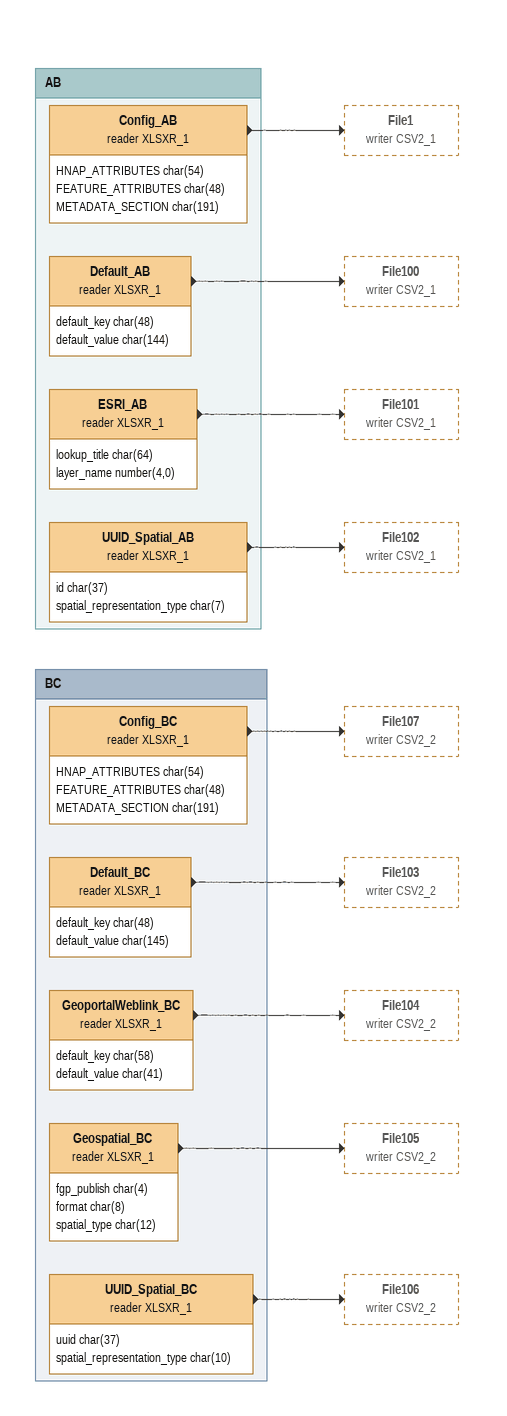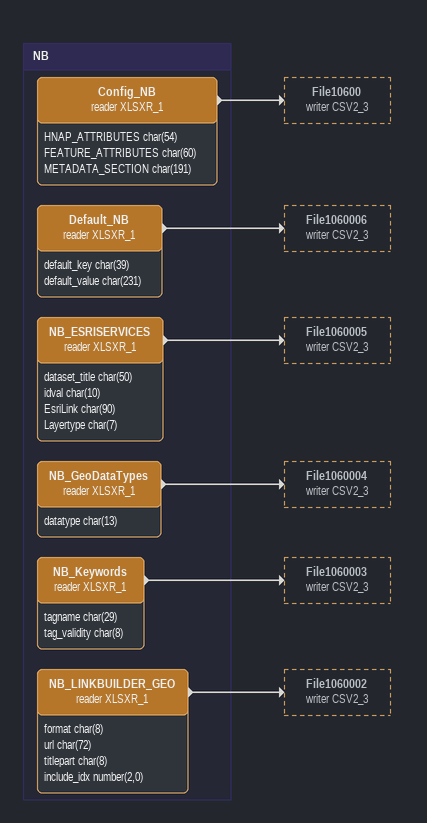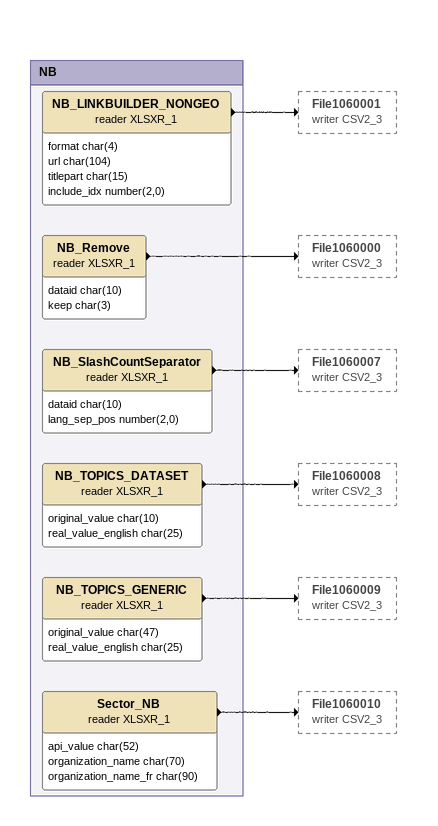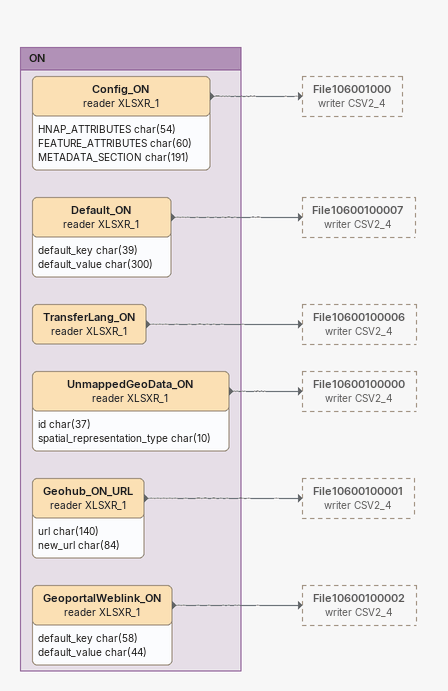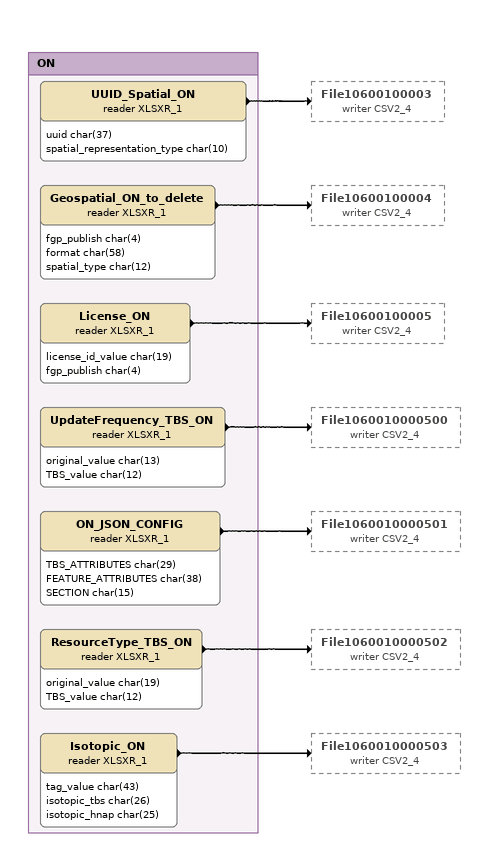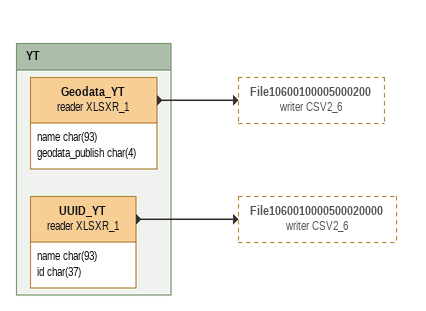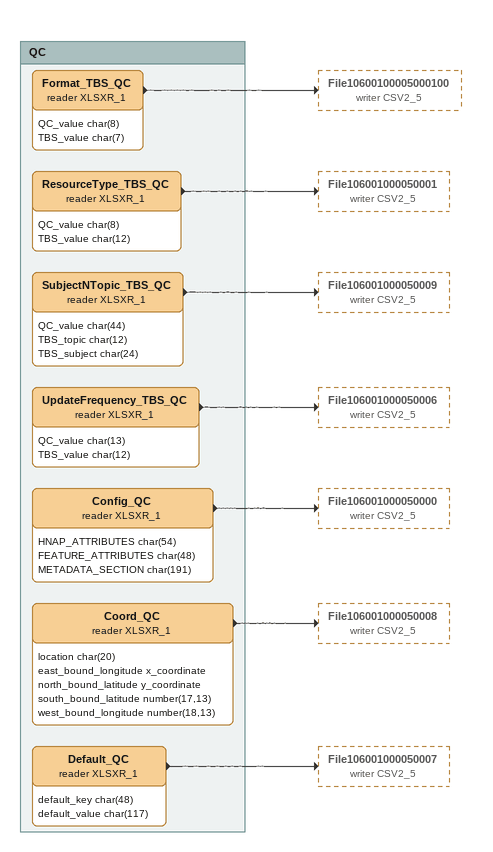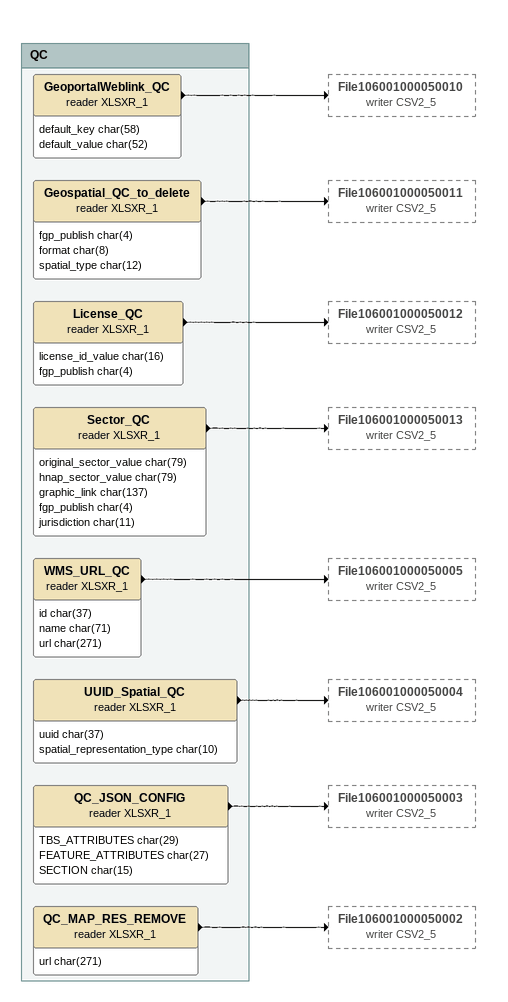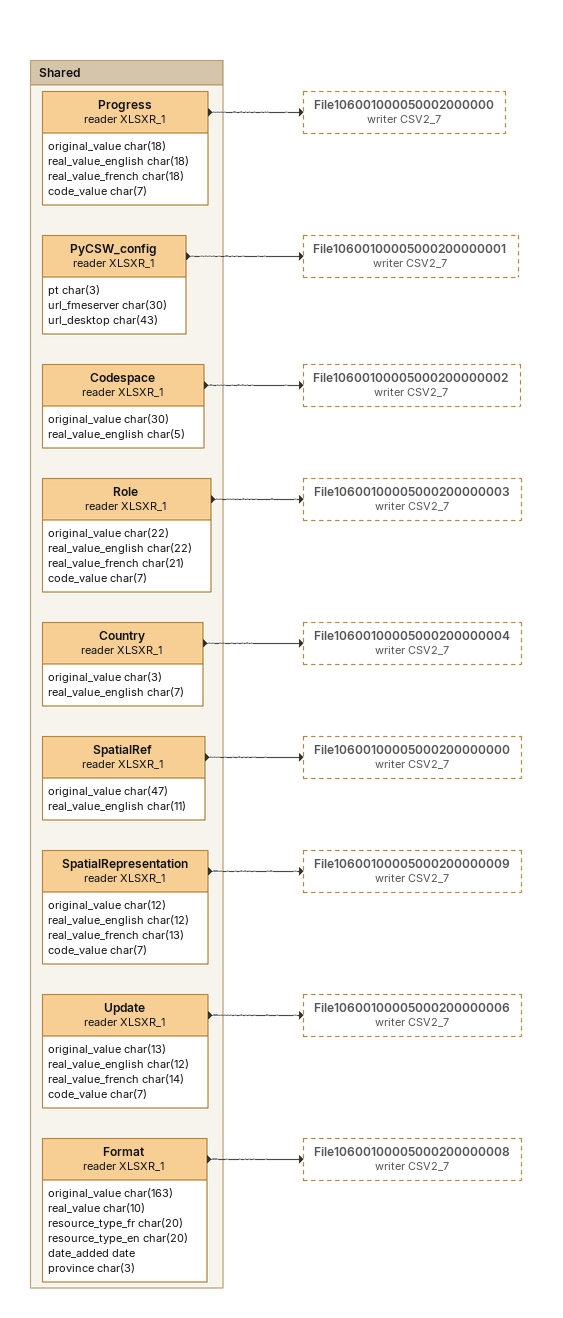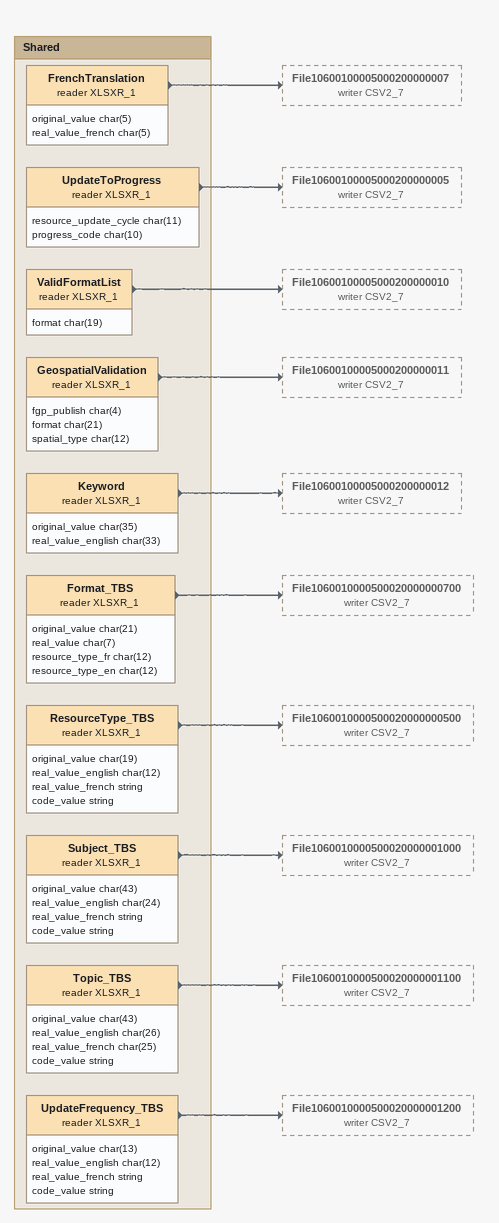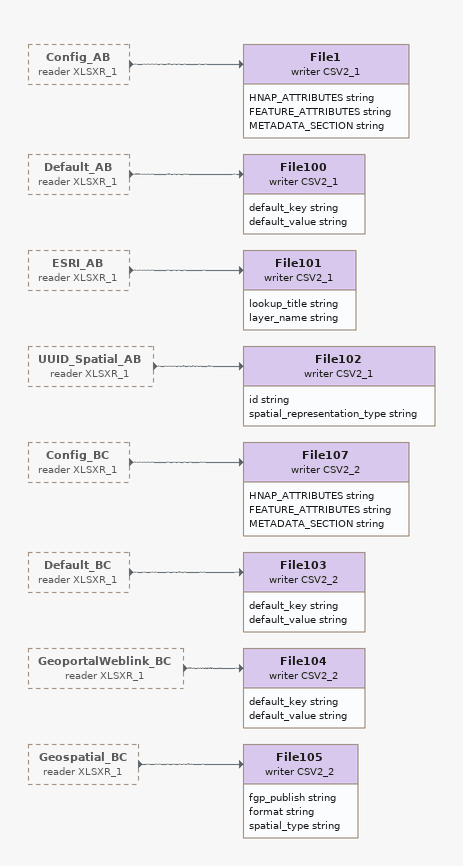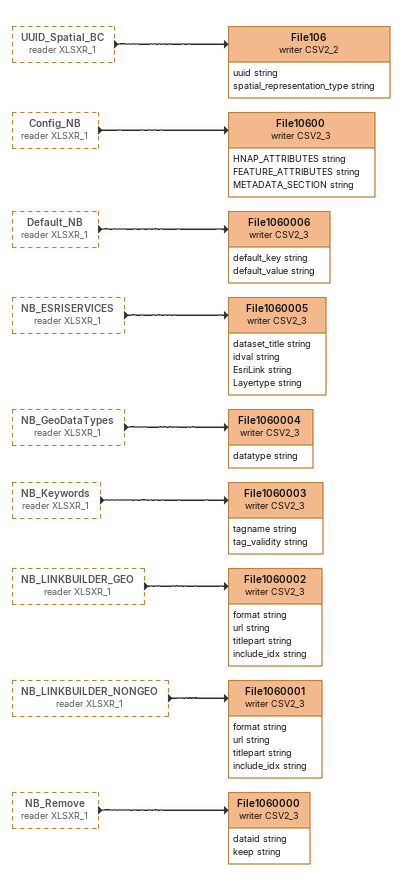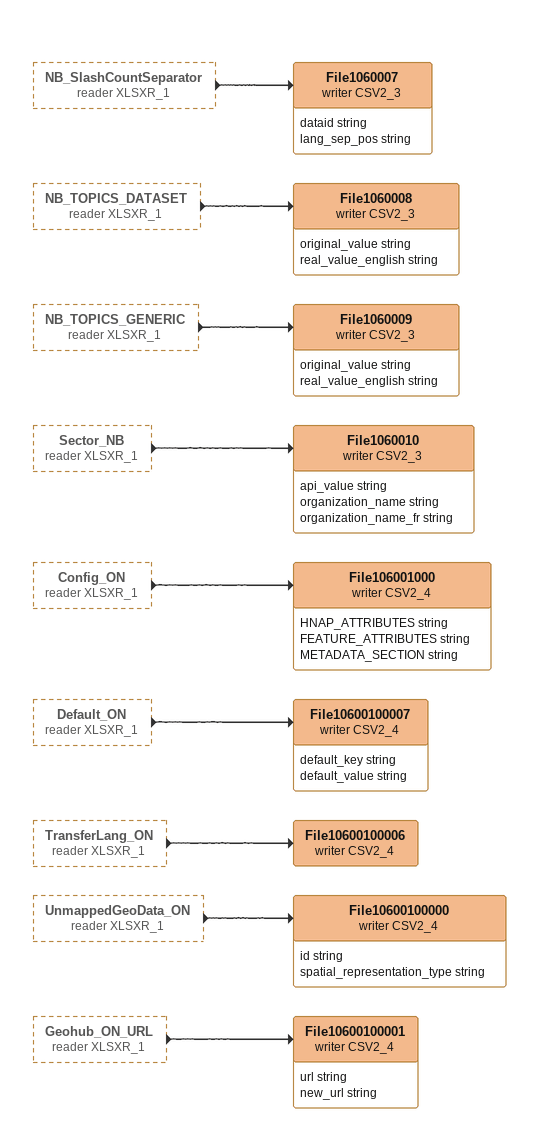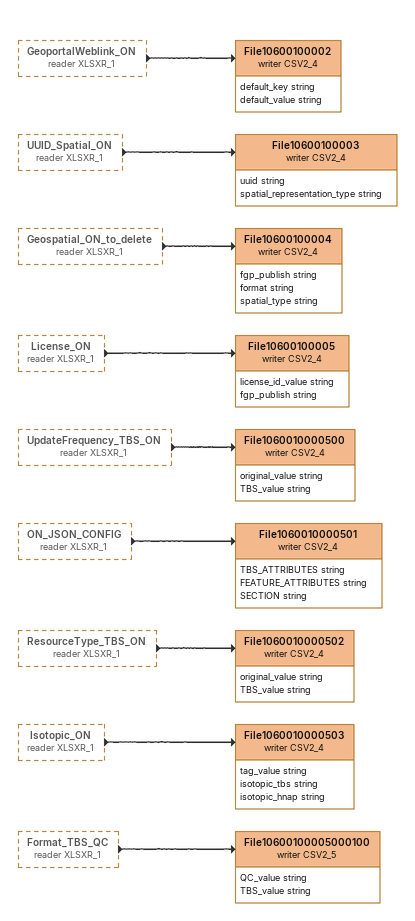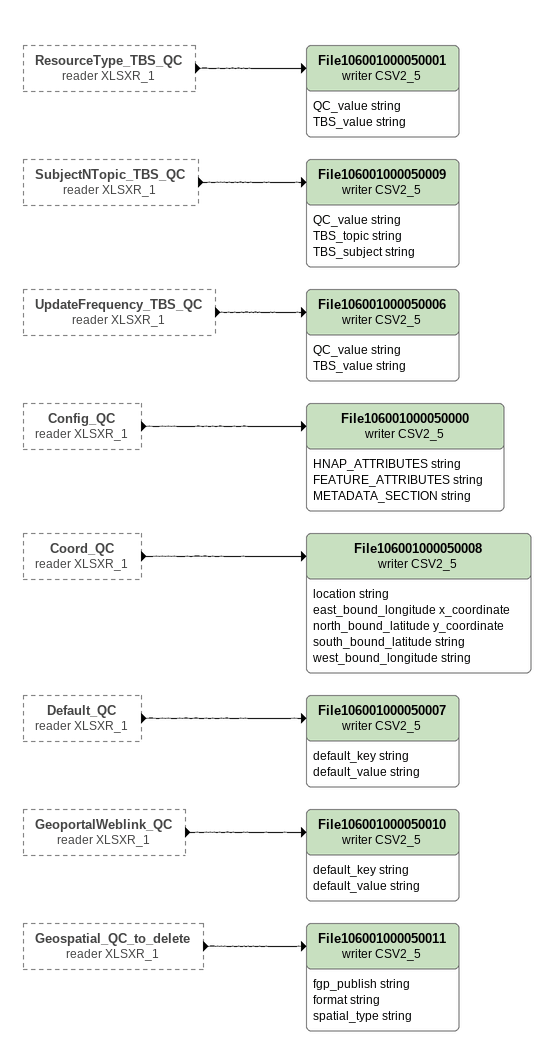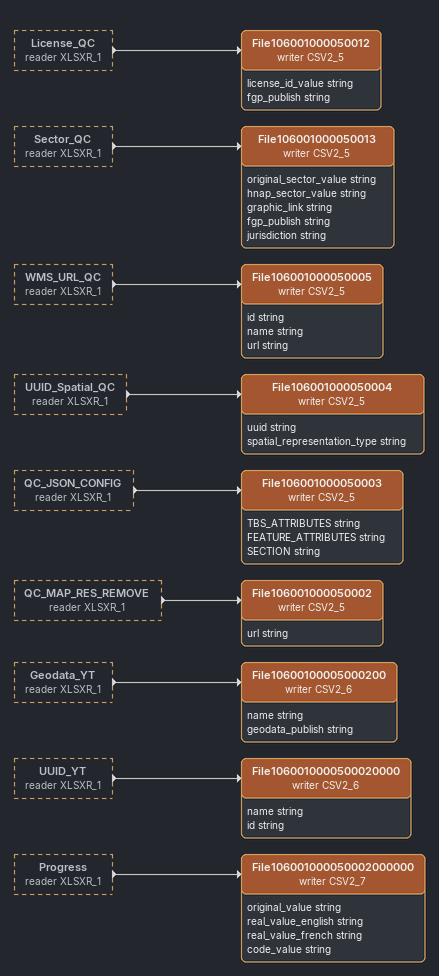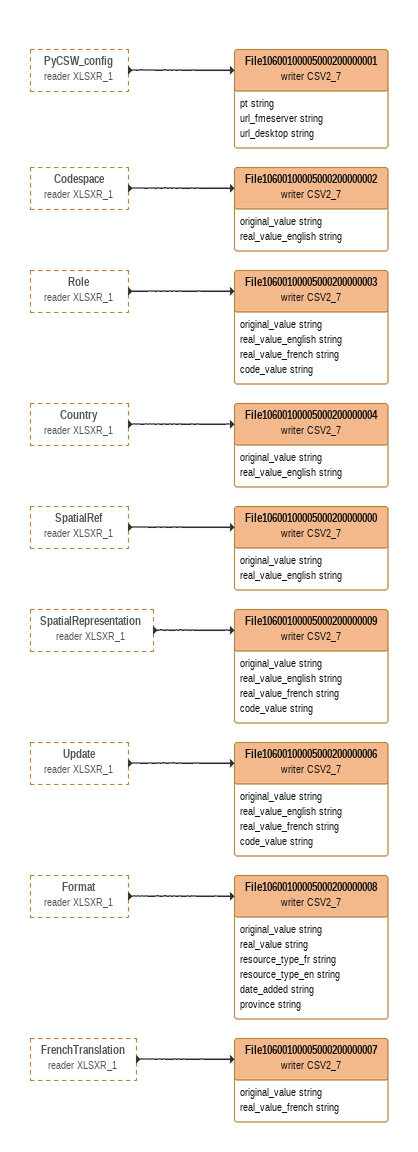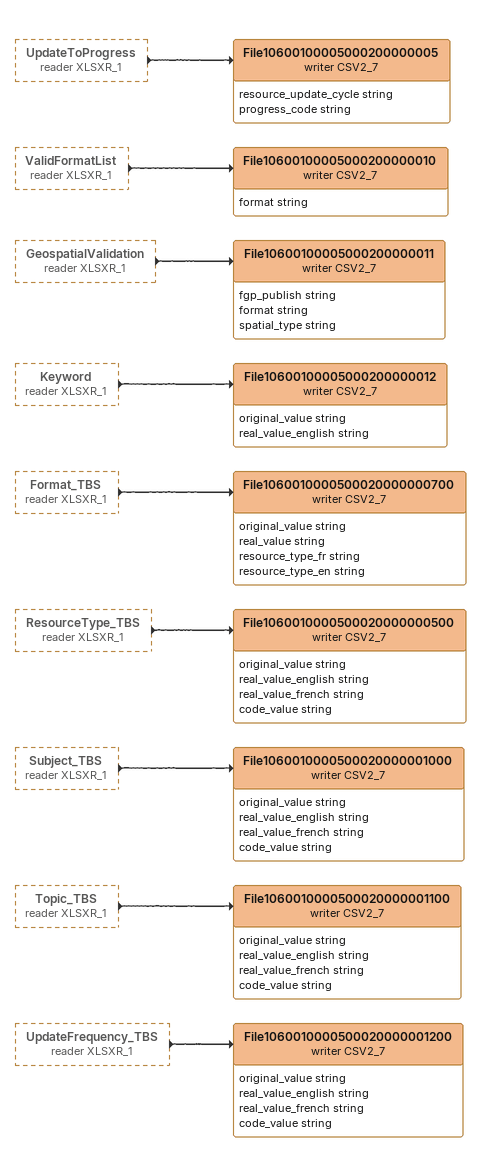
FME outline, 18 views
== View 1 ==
Bookmark: AB
Config_AB (reader XLSXR_1)
    attributes: HNAP_ATTRIBUTES char(54), FEATURE_ATTRIBUTES char(48), METADATA_SECTION char(191)
    -> File1 (writer CSV2_1)
Default_AB (reader XLSXR_1)
    attributes: default_key char(48), default_value char(144)
    -> File100 (writer CSV2_1)
ESRI_AB (reader XLSXR_1)
    attributes: lookup_title char(64), layer_name number(4,0)
    -> File101 (writer CSV2_1)
UUID_Spatial_AB (reader XLSXR_1)
    attributes: id char(37), spatial_representation_type char(7)
    -> File102 (writer CSV2_1)

Bookmark: BC
Config_BC (reader XLSXR_1)
    attributes: HNAP_ATTRIBUTES char(54), FEATURE_ATTRIBUTES char(48), METADATA_SECTION char(191)
    -> File107 (writer CSV2_2)
Default_BC (reader XLSXR_1)
    attributes: default_key char(48), default_value char(145)
    -> File103 (writer CSV2_2)
GeoportalWeblink_BC (reader XLSXR_1)
    attributes: default_key char(58), default_value char(41)
    -> File104 (writer CSV2_2)
Geospatial_BC (reader XLSXR_1)
    attributes: fgp_publish char(4), format char(8), spatial_type char(12)
    -> File105 (writer CSV2_2)
UUID_Spatial_BC (reader XLSXR_1)
    attributes: uuid char(37), spatial_representation_type char(10)
    -> File106 (writer CSV2_2)

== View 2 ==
Bookmark: NB
Config_NB (reader XLSXR_1)
    attributes: HNAP_ATTRIBUTES char(54), FEATURE_ATTRIBUTES char(60), METADATA_SECTION char(191)
    -> File10600 (writer CSV2_3)
Default_NB (reader XLSXR_1)
    attributes: default_key char(39), default_value char(231)
    -> File1060006 (writer CSV2_3)
NB_ESRISERVICES (reader XLSXR_1)
    attributes: dataset_title char(50), idval char(10), EsriLink char(90), Layertype char(7)
    -> File1060005 (writer CSV2_3)
NB_GeoDataTypes (reader XLSXR_1)
    attributes: datatype char(13)
    -> File1060004 (writer CSV2_3)
NB_Keywords (reader XLSXR_1)
    attributes: tagname char(29), tag_validity char(8)
    -> File1060003 (writer CSV2_3)
NB_LINKBUILDER_GEO (reader XLSXR_1)
    attributes: format char(8), url char(72), titlepart char(8), include_idx number(2,0)
    -> File1060002 (writer CSV2_3)

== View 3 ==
Bookmark: NB
NB_LINKBUILDER_NONGEO (reader XLSXR_1)
    attributes: format char(4), url char(104), titlepart char(15), include_idx number(2,0)
    -> File1060001 (writer CSV2_3)
NB_Remove (reader XLSXR_1)
    attributes: dataid char(10), keep char(3)
    -> File1060000 (writer CSV2_3)
NB_SlashCountSeparator (reader XLSXR_1)
    attributes: dataid char(10), lang_sep_pos number(2,0)
    -> File1060007 (writer CSV2_3)
NB_TOPICS_DATASET (reader XLSXR_1)
    attributes: original_value char(10), real_value_english char(25)
    -> File1060008 (writer CSV2_3)
NB_TOPICS_GENERIC (reader XLSXR_1)
    attributes: original_value char(47), real_value_english char(25)
    -> File1060009 (writer CSV2_3)
Sector_NB (reader XLSXR_1)
    attributes: api_value char(52), organization_name char(70), organization_name_fr char(90)
    -> File1060010 (writer CSV2_3)

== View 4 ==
Bookmark: ON
Config_ON (reader XLSXR_1)
    attributes: HNAP_ATTRIBUTES char(54), FEATURE_ATTRIBUTES char(60), METADATA_SECTION char(191)
    -> File106001000 (writer CSV2_4)
Default_ON (reader XLSXR_1)
    attributes: default_key char(39), default_value char(300)
    -> File10600100007 (writer CSV2_4)
TransferLang_ON (reader XLSXR_1)
    -> File10600100006 (writer CSV2_4)
UnmappedGeoData_ON (reader XLSXR_1)
    attributes: id char(37), spatial_representation_type char(10)
    -> File10600100000 (writer CSV2_4)
Geohub_ON_URL (reader XLSXR_1)
    attributes: url char(140), new_url char(84)
    -> File10600100001 (writer CSV2_4)
GeoportalWeblink_ON (reader XLSXR_1)
    attributes: default_key char(58), default_value char(44)
    -> File10600100002 (writer CSV2_4)

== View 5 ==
Bookmark: ON
UUID_Spatial_ON (reader XLSXR_1)
    attributes: uuid char(37), spatial_representation_type char(10)
    -> File10600100003 (writer CSV2_4)
Geospatial_ON_to_delete (reader XLSXR_1)
    attributes: fgp_publish char(4), format char(58), spatial_type char(12)
    -> File10600100004 (writer CSV2_4)
License_ON (reader XLSXR_1)
    attributes: license_id_value char(19), fgp_publish char(4)
    -> File10600100005 (writer CSV2_4)
UpdateFrequency_TBS_ON (reader XLSXR_1)
    attributes: original_value char(13), TBS_value char(12)
    -> File1060010000500 (writer CSV2_4)
ON_JSON_CONFIG (reader XLSXR_1)
    attributes: TBS_ATTRIBUTES char(29), FEATURE_ATTRIBUTES char(38), SECTION char(15)
    -> File1060010000501 (writer CSV2_4)
ResourceType_TBS_ON (reader XLSXR_1)
    attributes: original_value char(19), TBS_value char(12)
    -> File1060010000502 (writer CSV2_4)
Isotopic_ON (reader XLSXR_1)
    attributes: tag_value char(43), isotopic_tbs char(26), isotopic_hnap char(25)
    -> File1060010000503 (writer CSV2_4)

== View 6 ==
Bookmark: YT
Geodata_YT (reader XLSXR_1)
    attributes: name char(93), geodata_publish char(4)
    -> File10600100005000200 (writer CSV2_6)
UUID_YT (reader XLSXR_1)
    attributes: name char(93), id char(37)
    -> File1060010000500020000 (writer CSV2_6)

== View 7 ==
Bookmark: QC
Format_TBS_QC (reader XLSXR_1)
    attributes: QC_value char(8), TBS_value char(7)
    -> File10600100005000100 (writer CSV2_5)
ResourceType_TBS_QC (reader XLSXR_1)
    attributes: QC_value char(8), TBS_value char(12)
    -> File106001000050001 (writer CSV2_5)
SubjectNTopic_TBS_QC (reader XLSXR_1)
    attributes: QC_value char(44), TBS_topic char(12), TBS_subject char(24)
    -> File106001000050009 (writer CSV2_5)
UpdateFrequency_TBS_QC (reader XLSXR_1)
    attributes: QC_value char(13), TBS_value char(12)
    -> File106001000050006 (writer CSV2_5)
Config_QC (reader XLSXR_1)
    attributes: HNAP_ATTRIBUTES char(54), FEATURE_ATTRIBUTES char(48), METADATA_SECTION char(191)
    -> File106001000050000 (writer CSV2_5)
Coord_QC (reader XLSXR_1)
    attributes: location char(20), east_bound_longitude x_coordinate, north_bound_latitude y_coordinate, south_bound_latitude number(17,13), west_bound_longitude number(18,13)
    -> File106001000050008 (writer CSV2_5)
Default_QC (reader XLSXR_1)
    attributes: default_key char(48), default_value char(117)
    -> File106001000050007 (writer CSV2_5)

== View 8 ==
Bookmark: QC
GeoportalWeblink_QC (reader XLSXR_1)
    attributes: default_key char(58), default_value char(52)
    -> File106001000050010 (writer CSV2_5)
Geospatial_QC_to_delete (reader XLSXR_1)
    attributes: fgp_publish char(4), format char(8), spatial_type char(12)
    -> File106001000050011 (writer CSV2_5)
License_QC (reader XLSXR_1)
    attributes: license_id_value char(16), fgp_publish char(4)
    -> File106001000050012 (writer CSV2_5)
Sector_QC (reader XLSXR_1)
    attributes: original_sector_value char(79), hnap_sector_value char(79), graphic_link char(137), fgp_publish char(4), jurisdiction char(11)
    -> File106001000050013 (writer CSV2_5)
WMS_URL_QC (reader XLSXR_1)
    attributes: id char(37), name char(71), url char(271)
    -> File106001000050005 (writer CSV2_5)
UUID_Spatial_QC (reader XLSXR_1)
    attributes: uuid char(37), spatial_representation_type char(10)
    -> File106001000050004 (writer CSV2_5)
QC_JSON_CONFIG (reader XLSXR_1)
    attributes: TBS_ATTRIBUTES char(29), FEATURE_ATTRIBUTES char(27), SECTION char(15)
    -> File106001000050003 (writer CSV2_5)
QC_MAP_RES_REMOVE (reader XLSXR_1)
    attributes: url char(271)
    -> File106001000050002 (writer CSV2_5)

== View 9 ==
Bookmark: Shared
Progress (reader XLSXR_1)
    attributes: original_value char(18), real_value_english char(18), real_value_french char(18), code_value char(7)
    -> File106001000050002000000 (writer CSV2_7)
PyCSW_config (reader XLSXR_1)
    attributes: pt char(3), url_fmeserver char(30), url_desktop char(43)
    -> File10600100005000200000001 (writer CSV2_7)
Codespace (reader XLSXR_1)
    attributes: original_value char(30), real_value_english char(5)
    -> File10600100005000200000002 (writer CSV2_7)
Role (reader XLSXR_1)
    attributes: original_value char(22), real_value_english char(22), real_value_french char(21), code_value char(7)
    -> File10600100005000200000003 (writer CSV2_7)
Country (reader XLSXR_1)
    attributes: original_value char(3), real_value_english char(7)
    -> File10600100005000200000004 (writer CSV2_7)
SpatialRef (reader XLSXR_1)
    attributes: original_value char(47), real_value_english char(11)
    -> File10600100005000200000000 (writer CSV2_7)
SpatialRepresentation (reader XLSXR_1)
    attributes: original_value char(12), real_value_english char(12), real_value_french char(13), code_value char(7)
    -> File10600100005000200000009 (writer CSV2_7)
Update (reader XLSXR_1)
    attributes: original_value char(13), real_value_english char(12), real_value_french char(14), code_value char(7)
    -> File10600100005000200000006 (writer CSV2_7)
Format (reader XLSXR_1)
    attributes: original_value char(163), real_value char(10), resource_type_fr char(20), resource_type_en char(20), date_added date, province char(3)
    -> File10600100005000200000008 (writer CSV2_7)

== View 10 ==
Bookmark: Shared
FrenchTranslation (reader XLSXR_1)
    attributes: original_value char(5), real_value_french char(5)
    -> File10600100005000200000007 (writer CSV2_7)
UpdateToProgress (reader XLSXR_1)
    attributes: resource_update_cycle char(11), progress_code char(10)
    -> File10600100005000200000005 (writer CSV2_7)
ValidFormatList (reader XLSXR_1)
    attributes: format char(19)
    -> File10600100005000200000010 (writer CSV2_7)
GeospatialValidation (reader XLSXR_1)
    attributes: fgp_publish char(4), format char(21), spatial_type char(12)
    -> File10600100005000200000011 (writer CSV2_7)
Keyword (reader XLSXR_1)
    attributes: original_value char(35), real_value_english char(33)
    -> File10600100005000200000012 (writer CSV2_7)
Format_TBS (reader XLSXR_1)
    attributes: original_value char(21), real_value char(7), resource_type_fr char(12), resource_type_en char(12)
    -> File1060010000500020000000700 (writer CSV2_7)
ResourceType_TBS (reader XLSXR_1)
    attributes: original_value char(19), real_value_english char(12), real_value_french string, code_value string
    -> File1060010000500020000000500 (writer CSV2_7)
Subject_TBS (reader XLSXR_1)
    attributes: original_value char(43), real_value_english char(24), real_value_french string, code_value string
    -> File1060010000500020000001000 (writer CSV2_7)
Topic_TBS (reader XLSXR_1)
    attributes: original_value char(43), real_value_english char(26), real_value_french char(25), code_value string
    -> File1060010000500020000001100 (writer CSV2_7)
UpdateFrequency_TBS (reader XLSXR_1)
    attributes: original_value char(13), real_value_english char(12), real_value_french string, code_value string
    -> File1060010000500020000001200 (writer CSV2_7)

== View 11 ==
Config_AB (reader XLSXR_1) [outside]
    -> File1 (writer CSV2_1)
Default_AB (reader XLSXR_1) [outside]
    -> File100 (writer CSV2_1)
ESRI_AB (reader XLSXR_1) [outside]
    -> File101 (writer CSV2_1)
UUID_Spatial_AB (reader XLSXR_1) [outside]
    -> File102 (writer CSV2_1)
Config_BC (reader XLSXR_1) [outside]
    -> File107 (writer CSV2_2)
Default_BC (reader XLSXR_1) [outside]
    -> File103 (writer CSV2_2)
GeoportalWeblink_BC (reader XLSXR_1) [outside]
    -> File104 (writer CSV2_2)
Geospatial_BC (reader XLSXR_1) [outside]
    -> File105 (writer CSV2_2)
File1 (writer CSV2_1)
    attributes: HNAP_ATTRIBUTES string, FEATURE_ATTRIBUTES string, METADATA_SECTION string
File100 (writer CSV2_1)
    attributes: default_key string, default_value string
File101 (writer CSV2_1)
    attributes: lookup_title string, layer_name string
File102 (writer CSV2_1)
    attributes: id string, spatial_representation_type string
File107 (writer CSV2_2)
    attributes: HNAP_ATTRIBUTES string, FEATURE_ATTRIBUTES string, METADATA_SECTION string
File103 (writer CSV2_2)
    attributes: default_key string, default_value string
File104 (writer CSV2_2)
    attributes: default_key string, default_value string
File105 (writer CSV2_2)
    attributes: fgp_publish string, format string, spatial_type string

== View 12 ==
UUID_Spatial_BC (reader XLSXR_1) [outside]
    -> File106 (writer CSV2_2)
Config_NB (reader XLSXR_1) [outside]
    -> File10600 (writer CSV2_3)
Default_NB (reader XLSXR_1) [outside]
    -> File1060006 (writer CSV2_3)
NB_ESRISERVICES (reader XLSXR_1) [outside]
    -> File1060005 (writer CSV2_3)
NB_GeoDataTypes (reader XLSXR_1) [outside]
    -> File1060004 (writer CSV2_3)
NB_Keywords (reader XLSXR_1) [outside]
    -> File1060003 (writer CSV2_3)
NB_LINKBUILDER_GEO (reader XLSXR_1) [outside]
    -> File1060002 (writer CSV2_3)
NB_LINKBUILDER_NONGEO (reader XLSXR_1) [outside]
    -> File1060001 (writer CSV2_3)
NB_Remove (reader XLSXR_1) [outside]
    -> File1060000 (writer CSV2_3)
File106 (writer CSV2_2)
    attributes: uuid string, spatial_representation_type string
File10600 (writer CSV2_3)
    attributes: HNAP_ATTRIBUTES string, FEATURE_ATTRIBUTES string, METADATA_SECTION string
File1060006 (writer CSV2_3)
    attributes: default_key string, default_value string
File1060005 (writer CSV2_3)
    attributes: dataset_title string, idval string, EsriLink string, Layertype string
File1060004 (writer CSV2_3)
    attributes: datatype string
File1060003 (writer CSV2_3)
    attributes: tagname string, tag_validity string
File1060002 (writer CSV2_3)
    attributes: format string, url string, titlepart string, include_idx string
File1060001 (writer CSV2_3)
    attributes: format string, url string, titlepart string, include_idx string
File1060000 (writer CSV2_3)
    attributes: dataid string, keep string

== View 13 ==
NB_SlashCountSeparator (reader XLSXR_1) [outside]
    -> File1060007 (writer CSV2_3)
NB_TOPICS_DATASET (reader XLSXR_1) [outside]
    -> File1060008 (writer CSV2_3)
NB_TOPICS_GENERIC (reader XLSXR_1) [outside]
    -> File1060009 (writer CSV2_3)
Sector_NB (reader XLSXR_1) [outside]
    -> File1060010 (writer CSV2_3)
Config_ON (reader XLSXR_1) [outside]
    -> File106001000 (writer CSV2_4)
Default_ON (reader XLSXR_1) [outside]
    -> File10600100007 (writer CSV2_4)
TransferLang_ON (reader XLSXR_1) [outside]
    -> File10600100006 (writer CSV2_4)
UnmappedGeoData_ON (reader XLSXR_1) [outside]
    -> File10600100000 (writer CSV2_4)
Geohub_ON_URL (reader XLSXR_1) [outside]
    -> File10600100001 (writer CSV2_4)
File1060007 (writer CSV2_3)
    attributes: dataid string, lang_sep_pos string
File1060008 (writer CSV2_3)
    attributes: original_value string, real_value_english string
File1060009 (writer CSV2_3)
    attributes: original_value string, real_value_english string
File1060010 (writer CSV2_3)
    attributes: api_value string, organization_name string, organization_name_fr string
File106001000 (writer CSV2_4)
    attributes: HNAP_ATTRIBUTES string, FEATURE_ATTRIBUTES string, METADATA_SECTION string
File10600100007 (writer CSV2_4)
    attributes: default_key string, default_value string
File10600100006 (writer CSV2_4)
File10600100000 (writer CSV2_4)
    attributes: id string, spatial_representation_type string
File10600100001 (writer CSV2_4)
    attributes: url string, new_url string

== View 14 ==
GeoportalWeblink_ON (reader XLSXR_1) [outside]
    -> File10600100002 (writer CSV2_4)
UUID_Spatial_ON (reader XLSXR_1) [outside]
    -> File10600100003 (writer CSV2_4)
Geospatial_ON_to_delete (reader XLSXR_1) [outside]
    -> File10600100004 (writer CSV2_4)
License_ON (reader XLSXR_1) [outside]
    -> File10600100005 (writer CSV2_4)
UpdateFrequency_TBS_ON (reader XLSXR_1) [outside]
    -> File1060010000500 (writer CSV2_4)
ON_JSON_CONFIG (reader XLSXR_1) [outside]
    -> File1060010000501 (writer CSV2_4)
ResourceType_TBS_ON (reader XLSXR_1) [outside]
    -> File1060010000502 (writer CSV2_4)
Isotopic_ON (reader XLSXR_1) [outside]
    -> File1060010000503 (writer CSV2_4)
Format_TBS_QC (reader XLSXR_1) [outside]
    -> File10600100005000100 (writer CSV2_5)
File10600100002 (writer CSV2_4)
    attributes: default_key string, default_value string
File10600100003 (writer CSV2_4)
    attributes: uuid string, spatial_representation_type string
File10600100004 (writer CSV2_4)
    attributes: fgp_publish string, format string, spatial_type string
File10600100005 (writer CSV2_4)
    attributes: license_id_value string, fgp_publish string
File1060010000500 (writer CSV2_4)
    attributes: original_value string, TBS_value string
File1060010000501 (writer CSV2_4)
    attributes: TBS_ATTRIBUTES string, FEATURE_ATTRIBUTES string, SECTION string
File1060010000502 (writer CSV2_4)
    attributes: original_value string, TBS_value string
File1060010000503 (writer CSV2_4)
    attributes: tag_value string, isotopic_tbs string, isotopic_hnap string
File10600100005000100 (writer CSV2_5)
    attributes: QC_value string, TBS_value string

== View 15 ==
ResourceType_TBS_QC (reader XLSXR_1) [outside]
    -> File106001000050001 (writer CSV2_5)
SubjectNTopic_TBS_QC (reader XLSXR_1) [outside]
    -> File106001000050009 (writer CSV2_5)
UpdateFrequency_TBS_QC (reader XLSXR_1) [outside]
    -> File106001000050006 (writer CSV2_5)
Config_QC (reader XLSXR_1) [outside]
    -> File106001000050000 (writer CSV2_5)
Coord_QC (reader XLSXR_1) [outside]
    -> File106001000050008 (writer CSV2_5)
Default_QC (reader XLSXR_1) [outside]
    -> File106001000050007 (writer CSV2_5)
GeoportalWeblink_QC (reader XLSXR_1) [outside]
    -> File106001000050010 (writer CSV2_5)
Geospatial_QC_to_delete (reader XLSXR_1) [outside]
    -> File106001000050011 (writer CSV2_5)
File106001000050001 (writer CSV2_5)
    attributes: QC_value string, TBS_value string
File106001000050009 (writer CSV2_5)
    attributes: QC_value string, TBS_topic string, TBS_subject string
File106001000050006 (writer CSV2_5)
    attributes: QC_value string, TBS_value string
File106001000050000 (writer CSV2_5)
    attributes: HNAP_ATTRIBUTES string, FEATURE_ATTRIBUTES string, METADATA_SECTION string
File106001000050008 (writer CSV2_5)
    attributes: location string, east_bound_longitude x_coordinate, north_bound_latitude y_coordinate, south_bound_latitude string, west_bound_longitude string
File106001000050007 (writer CSV2_5)
    attributes: default_key string, default_value string
File106001000050010 (writer CSV2_5)
    attributes: default_key string, default_value string
File106001000050011 (writer CSV2_5)
    attributes: fgp_publish string, format string, spatial_type string

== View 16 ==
License_QC (reader XLSXR_1) [outside]
    -> File106001000050012 (writer CSV2_5)
Sector_QC (reader XLSXR_1) [outside]
    -> File106001000050013 (writer CSV2_5)
WMS_URL_QC (reader XLSXR_1) [outside]
    -> File106001000050005 (writer CSV2_5)
UUID_Spatial_QC (reader XLSXR_1) [outside]
    -> File106001000050004 (writer CSV2_5)
QC_JSON_CONFIG (reader XLSXR_1) [outside]
    -> File106001000050003 (writer CSV2_5)
QC_MAP_RES_REMOVE (reader XLSXR_1) [outside]
    -> File106001000050002 (writer CSV2_5)
Geodata_YT (reader XLSXR_1) [outside]
    -> File10600100005000200 (writer CSV2_6)
UUID_YT (reader XLSXR_1) [outside]
    -> File1060010000500020000 (writer CSV2_6)
Progress (reader XLSXR_1) [outside]
    -> File106001000050002000000 (writer CSV2_7)
File106001000050012 (writer CSV2_5)
    attributes: license_id_value string, fgp_publish string
File106001000050013 (writer CSV2_5)
    attributes: original_sector_value string, hnap_sector_value string, graphic_link string, fgp_publish string, jurisdiction string
File106001000050005 (writer CSV2_5)
    attributes: id string, name string, url string
File106001000050004 (writer CSV2_5)
    attributes: uuid string, spatial_representation_type string
File106001000050003 (writer CSV2_5)
    attributes: TBS_ATTRIBUTES string, FEATURE_ATTRIBUTES string, SECTION string
File106001000050002 (writer CSV2_5)
    attributes: url string
File10600100005000200 (writer CSV2_6)
    attributes: name string, geodata_publish string
File1060010000500020000 (writer CSV2_6)
    attributes: name string, id string
File106001000050002000000 (writer CSV2_7)
    attributes: original_value string, real_value_english string, real_value_french string, code_value string

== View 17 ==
PyCSW_config (reader XLSXR_1) [outside]
    -> File10600100005000200000001 (writer CSV2_7)
Codespace (reader XLSXR_1) [outside]
    -> File10600100005000200000002 (writer CSV2_7)
Role (reader XLSXR_1) [outside]
    -> File10600100005000200000003 (writer CSV2_7)
Country (reader XLSXR_1) [outside]
    -> File10600100005000200000004 (writer CSV2_7)
SpatialRef (reader XLSXR_1) [outside]
    -> File10600100005000200000000 (writer CSV2_7)
SpatialRepresentation (reader XLSXR_1) [outside]
    -> File10600100005000200000009 (writer CSV2_7)
Update (reader XLSXR_1) [outside]
    -> File10600100005000200000006 (writer CSV2_7)
Format (reader XLSXR_1) [outside]
    -> File10600100005000200000008 (writer CSV2_7)
FrenchTranslation (reader XLSXR_1) [outside]
    -> File10600100005000200000007 (writer CSV2_7)
File10600100005000200000001 (writer CSV2_7)
    attributes: pt string, url_fmeserver string, url_desktop string
File10600100005000200000002 (writer CSV2_7)
    attributes: original_value string, real_value_english string
File10600100005000200000003 (writer CSV2_7)
    attributes: original_value string, real_value_english string, real_value_french string, code_value string
File10600100005000200000004 (writer CSV2_7)
    attributes: original_value string, real_value_english string
File10600100005000200000000 (writer CSV2_7)
    attributes: original_value string, real_value_english string
File10600100005000200000009 (writer CSV2_7)
    attributes: original_value string, real_value_english string, real_value_french string, code_value string
File10600100005000200000006 (writer CSV2_7)
    attributes: original_value string, real_value_english string, real_value_french string, code_value string
File10600100005000200000008 (writer CSV2_7)
    attributes: original_value string, real_value string, resource_type_fr string, resource_type_en string, date_added string, province string
File10600100005000200000007 (writer CSV2_7)
    attributes: original_value string, real_value_french string

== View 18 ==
UpdateToProgress (reader XLSXR_1) [outside]
    -> File10600100005000200000005 (writer CSV2_7)
ValidFormatList (reader XLSXR_1) [outside]
    -> File10600100005000200000010 (writer CSV2_7)
GeospatialValidation (reader XLSXR_1) [outside]
    -> File10600100005000200000011 (writer CSV2_7)
Keyword (reader XLSXR_1) [outside]
    -> File10600100005000200000012 (writer CSV2_7)
Format_TBS (reader XLSXR_1) [outside]
    -> File1060010000500020000000700 (writer CSV2_7)
ResourceType_TBS (reader XLSXR_1) [outside]
    -> File1060010000500020000000500 (writer CSV2_7)
Subject_TBS (reader XLSXR_1) [outside]
    -> File1060010000500020000001000 (writer CSV2_7)
Topic_TBS (reader XLSXR_1) [outside]
    -> File1060010000500020000001100 (writer CSV2_7)
UpdateFrequency_TBS (reader XLSXR_1) [outside]
    -> File1060010000500020000001200 (writer CSV2_7)
File10600100005000200000005 (writer CSV2_7)
    attributes: resource_update_cycle string, progress_code string
File10600100005000200000010 (writer CSV2_7)
    attributes: format string
File10600100005000200000011 (writer CSV2_7)
    attributes: fgp_publish string, format string, spatial_type string
File10600100005000200000012 (writer CSV2_7)
    attributes: original_value string, real_value_english string
File1060010000500020000000700 (writer CSV2_7)
    attributes: original_value string, real_value string, resource_type_fr string, resource_type_en string
File1060010000500020000000500 (writer CSV2_7)
    attributes: original_value string, real_value_english string, real_value_french string, code_value string
File1060010000500020000001000 (writer CSV2_7)
    attributes: original_value string, real_value_english string, real_value_french string, code_value string
File1060010000500020000001100 (writer CSV2_7)
    attributes: original_value string, real_value_english string, real_value_french string, code_value string
File1060010000500020000001200 (writer CSV2_7)
    attributes: original_value string, real_value_english string, real_value_french string, code_value string
